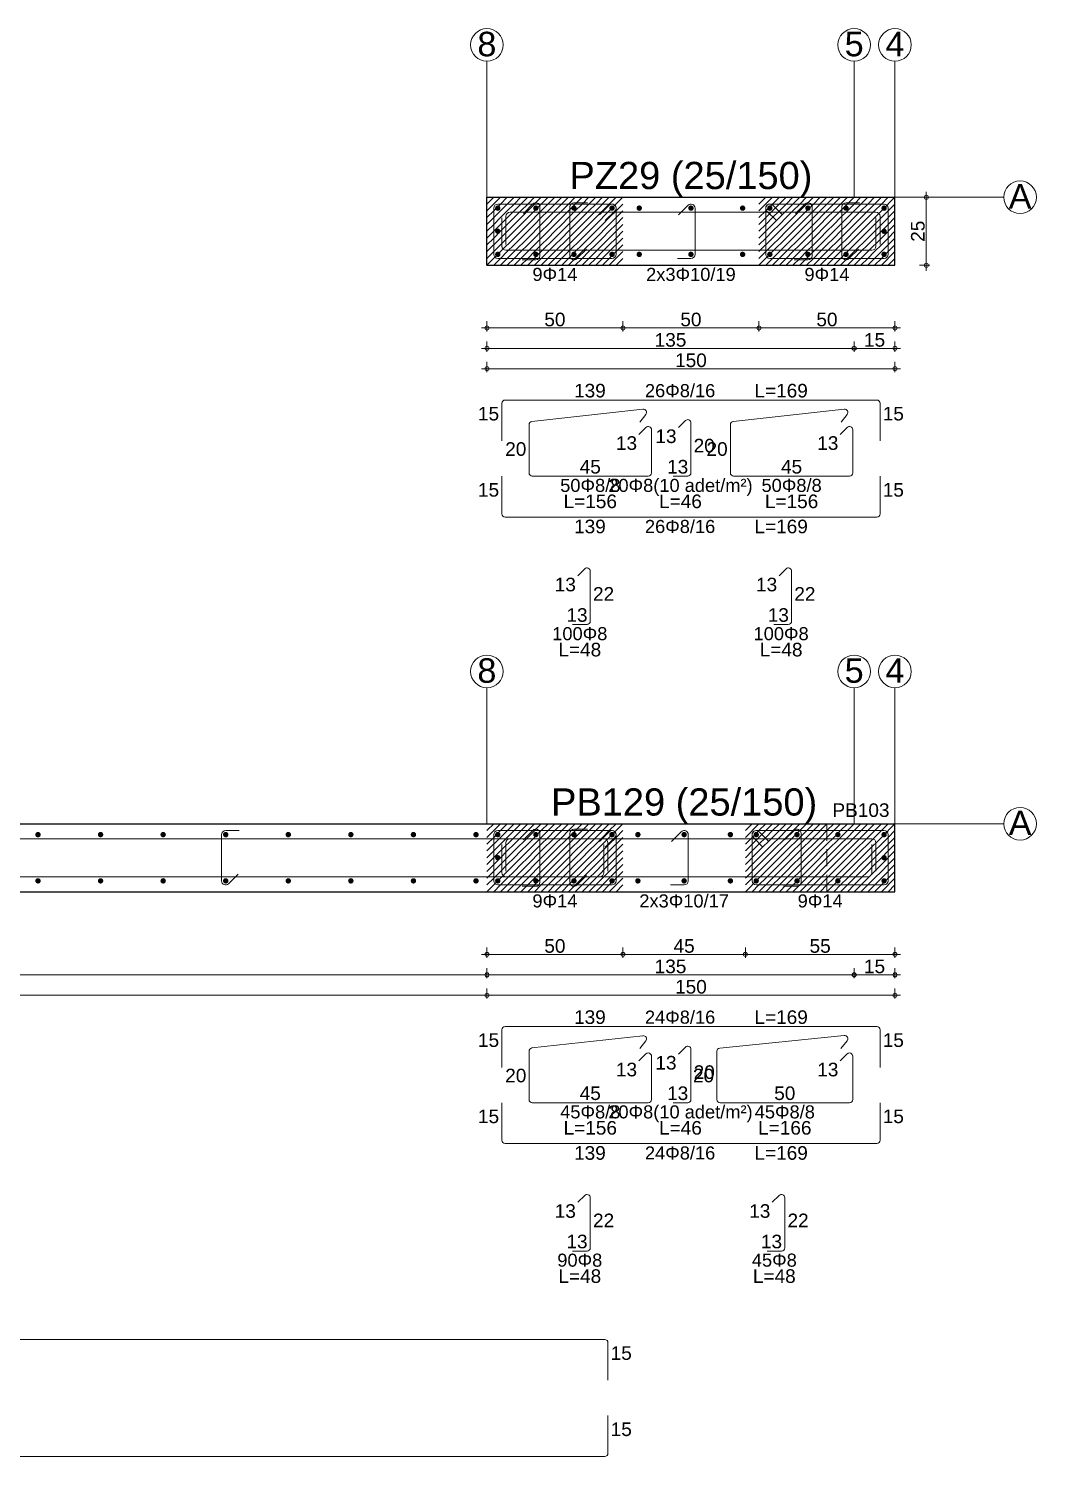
# Model space of a CAD drawing. Header units: millimetres. Extents: x 2232 to 85269, y -3593 to 5869.
# Drawn here: x 73498 to 74053, y -1280 to -493 of the extents above; entities that cross this region are included whole.
import ezdxf

# ---------------------------------------------------------------- set-up
doc = ezdxf.new("R2010")
doc.units = ezdxf.units.MM
doc.linetypes.add('CENTER2', pattern=[112.5, 75, -12.5, 12.5, -12.5])
doc.linetypes.add('HIDDEN4', pattern=[9.375, 6.25, -3.125])
for name, color, linetype in [('Donatı Topl. Uzun. Yazısı', 7, 'Continuous'), ('Donatı Uz. Yazısı', 7, 'Continuous'), ('Donatı Yazısı', 7, 'Continuous'), ('Donatı Çizgisi', 7, 'Continuous'), ('Panel', 7, 'Continuous'), ('Standart', 7, 'Continuous'), ('Ölçülendirme', 7, 'Continuous')]:
    doc.layers.add(name, color=color, linetype=linetype)
doc.styles.add('arial_1_18', font='arial.ttf', dxfattribs={"height": 0.2})

# ---------------------------------------------------------------- blocks, each defined once
blk = doc.blocks.new('IDE824Entity7263')
at = {"layer": 'Donatı Çizgisi', "linetype": 'Continuous', "lineweight": 5}
h = blk.add_hatch(color=5, dxfattribs=at)
edge = h.paths.add_edge_path(flags=0)
edge.add_arc((23218.83, 724), 1, 0, 360)
h = blk.add_hatch(color=5, dxfattribs=at)
edge = h.paths.add_edge_path(flags=0)
edge.add_arc((23232.83, 724), 1, 0, 360)
h = blk.add_hatch(color=5, dxfattribs=at)
edge = h.paths.add_edge_path(flags=0)
edge.add_arc((23246.83, 724), 1, 0, 360)
h = blk.add_hatch(color=5, dxfattribs=at)
edge = h.paths.add_edge_path(flags=0)
edge.add_arc((23260.83, 724), 1, 0, 360)
h = blk.add_hatch(color=5, dxfattribs=at)
edge = h.paths.add_edge_path(flags=0)
edge.add_arc((23270.83, 724), 1, 0, 360)
h = blk.add_hatch(color=5, dxfattribs=at)
edge = h.paths.add_edge_path(flags=0)
edge.add_arc((23289.83, 724), 1, 0, 360)
h = blk.add_hatch(color=5, dxfattribs=at)
edge = h.paths.add_edge_path(flags=0)
edge.add_arc((23308.83, 724), 1, 0, 360)
h = blk.add_hatch(color=5, dxfattribs=at)
edge = h.paths.add_edge_path(flags=0)
edge.add_arc((23318.83, 724), 1, 0, 360)
h = blk.add_hatch(color=5, dxfattribs=at)
edge = h.paths.add_edge_path(flags=0)
edge.add_arc((23332.83, 724), 1, 0, 360)
h = blk.add_hatch(color=5, dxfattribs=at)
edge = h.paths.add_edge_path(flags=0)
edge.add_arc((23346.83, 724), 1, 0, 360)
h = blk.add_hatch(color=5, dxfattribs=at)
edge = h.paths.add_edge_path(flags=0)
edge.add_arc((23360.83, 724), 1, 0, 360)
h = blk.add_hatch(color=5, dxfattribs=at)
edge = h.paths.add_edge_path(flags=0)
edge.add_arc((23218.83, 715.5), 1, 0, 360)
h = blk.add_hatch(color=5, dxfattribs=at)
edge = h.paths.add_edge_path(flags=0)
edge.add_arc((23360.83, 715.5), 1, 0, 360)
h = blk.add_hatch(color=5, dxfattribs=at)
edge = h.paths.add_edge_path(flags=0)
edge.add_arc((23218.83, 707), 1, 0, 360)
h = blk.add_hatch(color=5, dxfattribs=at)
edge = h.paths.add_edge_path(flags=0)
edge.add_arc((23232.83, 707), 1, 0, 360)
h = blk.add_hatch(color=5, dxfattribs=at)
edge = h.paths.add_edge_path(flags=0)
edge.add_arc((23246.83, 707), 1, 0, 360)
h = blk.add_hatch(color=5, dxfattribs=at)
edge = h.paths.add_edge_path(flags=0)
edge.add_arc((23260.83, 707), 1, 0, 360)
h = blk.add_hatch(color=5, dxfattribs=at)
edge = h.paths.add_edge_path(flags=0)
edge.add_arc((23270.83, 707), 1, 0, 360)
h = blk.add_hatch(color=5, dxfattribs=at)
edge = h.paths.add_edge_path(flags=0)
edge.add_arc((23289.83, 707), 1, 0, 360)
h = blk.add_hatch(color=5, dxfattribs=at)
edge = h.paths.add_edge_path(flags=0)
edge.add_arc((23308.83, 707), 1, 0, 360)
h = blk.add_hatch(color=5, dxfattribs=at)
edge = h.paths.add_edge_path(flags=0)
edge.add_arc((23318.83, 707), 1, 0, 360)
h = blk.add_hatch(color=5, dxfattribs=at)
edge = h.paths.add_edge_path(flags=0)
edge.add_arc((23332.83, 707), 1, 0, 360)
h = blk.add_hatch(color=5, dxfattribs=at)
edge = h.paths.add_edge_path(flags=0)
edge.add_arc((23346.83, 707), 1, 0, 360)
h = blk.add_hatch(color=5, dxfattribs=at)
edge = h.paths.add_edge_path(flags=0)
edge.add_arc((23360.83, 707), 1, 0, 360)
h = blk.add_hatch(color=5, dxfattribs=at)
edge = h.paths.add_edge_path(flags=0)
edge.add_arc((23049.83, 493.74), 1, 0, 360)
h = blk.add_hatch(color=5, dxfattribs=at)
edge = h.paths.add_edge_path(flags=0)
edge.add_arc((23072.83, 493.74), 1, 0, 360)
h = blk.add_hatch(color=5, dxfattribs=at)
edge = h.paths.add_edge_path(flags=0)
edge.add_arc((23095.83, 493.74), 1, 0, 360)
h = blk.add_hatch(color=5, dxfattribs=at)
edge = h.paths.add_edge_path(flags=0)
edge.add_arc((23118.83, 493.74), 1, 0, 360)
h = blk.add_hatch(color=5, dxfattribs=at)
edge = h.paths.add_edge_path(flags=0)
edge.add_arc((23141.83, 493.74), 1, 0, 360)
h = blk.add_hatch(color=5, dxfattribs=at)
edge = h.paths.add_edge_path(flags=0)
edge.add_arc((23164.83, 493.74), 1, 0, 360)
h = blk.add_hatch(color=5, dxfattribs=at)
edge = h.paths.add_edge_path(flags=0)
edge.add_arc((23187.83, 493.74), 1, 0, 360)
h = blk.add_hatch(color=5, dxfattribs=at)
edge = h.paths.add_edge_path(flags=0)
edge.add_arc((23210.83, 493.74), 1, 0, 360)
h = blk.add_hatch(color=5, dxfattribs=at)
edge = h.paths.add_edge_path(flags=0)
edge.add_arc((23218.83, 493.74), 1, 0, 360)
h = blk.add_hatch(color=5, dxfattribs=at)
edge = h.paths.add_edge_path(flags=0)
edge.add_arc((23232.83, 493.74), 1, 0, 360)
h = blk.add_hatch(color=5, dxfattribs=at)
edge = h.paths.add_edge_path(flags=0)
edge.add_arc((23246.83, 493.74), 1, 0, 360)
h = blk.add_hatch(color=5, dxfattribs=at)
edge = h.paths.add_edge_path(flags=0)
edge.add_arc((23260.83, 493.74), 1, 0, 360)
h = blk.add_hatch(color=5, dxfattribs=at)
edge = h.paths.add_edge_path(flags=0)
edge.add_arc((23270.33, 493.74), 1, 0, 360)
h = blk.add_hatch(color=5, dxfattribs=at)
edge = h.paths.add_edge_path(flags=0)
edge.add_arc((23287.33, 493.74), 1, 0, 360)
h = blk.add_hatch(color=5, dxfattribs=at)
edge = h.paths.add_edge_path(flags=0)
edge.add_arc((23304.33, 493.74), 1, 0, 360)
h = blk.add_hatch(color=5, dxfattribs=at)
edge = h.paths.add_edge_path(flags=0)
edge.add_arc((23313.83, 493.74), 1, 0, 360)
h = blk.add_hatch(color=5, dxfattribs=at)
edge = h.paths.add_edge_path(flags=0)
edge.add_arc((23328.83, 493.74), 1, 0, 360)
h = blk.add_hatch(color=5, dxfattribs=at)
edge = h.paths.add_edge_path(flags=0)
edge.add_arc((23343.83, 493.74), 1, 0, 360)
h = blk.add_hatch(color=5, dxfattribs=at)
edge = h.paths.add_edge_path(flags=0)
edge.add_arc((23360.83, 493.74), 1, 0, 360)
h = blk.add_hatch(color=5, dxfattribs=at)
edge = h.paths.add_edge_path(flags=0)
edge.add_arc((23218.83, 485.24), 1, 0, 360)
h = blk.add_hatch(color=5, dxfattribs=at)
edge = h.paths.add_edge_path(flags=0)
edge.add_arc((23360.83, 485.24), 1, 0, 360)
h = blk.add_hatch(color=5, dxfattribs=at)
edge = h.paths.add_edge_path(flags=0)
edge.add_arc((23049.83, 476.74), 1, 0, 360)
h = blk.add_hatch(color=5, dxfattribs=at)
edge = h.paths.add_edge_path(flags=0)
edge.add_arc((23072.83, 476.74), 1, 0, 360)
h = blk.add_hatch(color=5, dxfattribs=at)
edge = h.paths.add_edge_path(flags=0)
edge.add_arc((23095.83, 476.74), 1, 0, 360)
h = blk.add_hatch(color=5, dxfattribs=at)
edge = h.paths.add_edge_path(flags=0)
edge.add_arc((23118.83, 476.74), 1, 0, 360)
h = blk.add_hatch(color=5, dxfattribs=at)
edge = h.paths.add_edge_path(flags=0)
edge.add_arc((23141.83, 476.74), 1, 0, 360)
h = blk.add_hatch(color=5, dxfattribs=at)
edge = h.paths.add_edge_path(flags=0)
edge.add_arc((23164.83, 476.74), 1, 0, 360)
h = blk.add_hatch(color=5, dxfattribs=at)
edge = h.paths.add_edge_path(flags=0)
edge.add_arc((23187.83, 476.74), 1, 0, 360)
h = blk.add_hatch(color=5, dxfattribs=at)
edge = h.paths.add_edge_path(flags=0)
edge.add_arc((23210.83, 476.74), 1, 0, 360)
h = blk.add_hatch(color=5, dxfattribs=at)
edge = h.paths.add_edge_path(flags=0)
edge.add_arc((23218.83, 476.74), 1, 0, 360)
h = blk.add_hatch(color=5, dxfattribs=at)
edge = h.paths.add_edge_path(flags=0)
edge.add_arc((23232.83, 476.74), 1, 0, 360)
h = blk.add_hatch(color=5, dxfattribs=at)
edge = h.paths.add_edge_path(flags=0)
edge.add_arc((23246.83, 476.74), 1, 0, 360)
h = blk.add_hatch(color=5, dxfattribs=at)
edge = h.paths.add_edge_path(flags=0)
edge.add_arc((23260.83, 476.74), 1, 0, 360)
h = blk.add_hatch(color=5, dxfattribs=at)
edge = h.paths.add_edge_path(flags=0)
edge.add_arc((23270.33, 476.74), 1, 0, 360)
h = blk.add_hatch(color=5, dxfattribs=at)
edge = h.paths.add_edge_path(flags=0)
edge.add_arc((23287.33, 476.74), 1, 0, 360)
h = blk.add_hatch(color=5, dxfattribs=at)
edge = h.paths.add_edge_path(flags=0)
edge.add_arc((23304.33, 476.74), 1, 0, 360)
h = blk.add_hatch(color=5, dxfattribs=at)
edge = h.paths.add_edge_path(flags=0)
edge.add_arc((23313.83, 476.74), 1, 0, 360)
h = blk.add_hatch(color=5, dxfattribs=at)
edge = h.paths.add_edge_path(flags=0)
edge.add_arc((23328.83, 476.74), 1, 0, 360)
h = blk.add_hatch(color=5, dxfattribs=at)
edge = h.paths.add_edge_path(flags=0)
edge.add_arc((23343.83, 476.74), 1, 0, 360)
h = blk.add_hatch(color=5, dxfattribs=at)
edge = h.paths.add_edge_path(flags=0)
edge.add_arc((23360.83, 476.74), 1, 0, 360)
at = {"layer": 'Donatı Çizgisi', "color": 1, "linetype": 'Continuous', "lineweight": 5}
for points in [[(23218.83, 725.5), (23260.83, 725.5)], [(23228.23, 722.03), (23231.77, 725.56)], [(23234.33, 706.5), (23234.33, 724.5)], [(23245.33, 706.5), (23245.33, 724.5)], [(23246.83, 726), (23251.83, 726)], [(23256.23, 721.53), (23259.77, 725.06)], [(23285.23, 721.53), (23288.77, 725.06)], [(23318.83, 725.5), (23360.83, 725.5)], [(23319.89, 725.06), (23323.43, 721.53)], [(23328.23, 722.03), (23331.77, 725.56)], [(23334.33, 706.5), (23334.33, 724.5)], [(23345.33, 706.5), (23345.33, 724.5)], [(23346.83, 726), (23351.83, 726)], [(23217.33, 707), (23217.33, 724)], [(23220.33, 710), (23220.33, 720.4)], [(23221.83, 710.6), (23221.83, 721)], [(23223.33, 722.5), (23357.83, 722.5)], [(23258.35, 719.4), (23261.89, 722.94)], [(23262.33, 707), (23262.33, 724)], [(23291.33, 707), (23291.33, 724)], [(23317.33, 707), (23317.33, 724)], [(23317.77, 722.94), (23321.3, 719.4)], [(23357.83, 710), (23357.83, 720.4)], [(23359.33, 710.6), (23359.33, 721)], [(23362.33, 707), (23362.33, 724)], [(23221.83, 708.5), (23356.33, 708.5)], [(23247.89, 705.44), (23251.43, 708.97)], [(23347.89, 705.44), (23351.43, 708.97)], [(23218.83, 705.5), (23260.83, 705.5)], [(23227.83, 705), (23232.83, 705)], [(23284.83, 705.5), (23289.83, 705.5)], [(23318.83, 705.5), (23360.83, 705.5)], [(23327.83, 705), (23332.83, 705)], [(23220.33, 638.46), (23220.33, 652.26)], [(23221.53, 653.46), (23358.13, 653.46)], [(23359.33, 638.46), (23359.33, 652.26)], [(23231.4, 645.58), (23272.17, 650.11)], [(23270.99, 645.35), (23273.24, 648.17)], [(23285.23, 643.36), (23287.78, 645.91)], [(23305.4, 645.58), (23346.17, 650.11)], [(23344.99, 645.35), (23347.24, 648.17)], [(23230.33, 626.66), (23230.33, 644.39)], [(23270.73, 640.86), (23273.28, 643.41)], [(23275.33, 626.66), (23275.33, 642.56)], [(23289.83, 626.66), (23289.83, 645.06)], [(23304.33, 626.66), (23304.33, 644.39)], [(23344.73, 640.86), (23347.28, 643.41)], [(23349.33, 626.66), (23349.33, 642.56)], [(23220.33, 611.66), (23220.33, 625.46)], [(23231.53, 625.46), (23274.13, 625.46)], [(23283.33, 625.46), (23288.63, 625.46)], [(23305.53, 625.46), (23348.13, 625.46)], [(23359.33, 611.66), (23359.33, 625.46)], [(23221.53, 610.46), (23358.13, 610.46)], [(23248.23, 588.86), (23250.78, 591.41)], [(23252.83, 572.16), (23252.83, 590.56)], [(23322.23, 588.86), (23324.78, 591.41)], [(23326.83, 572.16), (23326.83, 590.56)], [(23246.33, 570.96), (23251.63, 570.96)], [(23320.33, 570.96), (23325.63, 570.96)], [(23117.33, 476.74), (23117.33, 493.74)], [(23118.83, 495.24), (23123.83, 495.24)], [(23217.33, 476.74), (23217.33, 493.74)], [(23218.83, 495.24), (23260.83, 495.24)], [(23228.23, 491.77), (23231.77, 495.3)], [(23234.33, 476.24), (23234.33, 494.24)], [(23245.33, 476.24), (23245.33, 494.24)], [(23246.83, 495.74), (23251.83, 495.74)], [(23256.23, 491.27), (23259.77, 494.8)], [(23262.33, 476.74), (23262.33, 493.74)], [(23282.73, 491.27), (23286.27, 494.8)], [(23288.83, 476.74), (23288.83, 493.74)], [(23312.33, 476.74), (23312.33, 493.74)], [(23313.83, 495.24), (23360.83, 495.24)], [(23314.89, 494.8), (23318.43, 491.27)], [(23324.23, 491.77), (23327.77, 495.3)], [(23330.33, 476.24), (23330.33, 494.24)], [(23362.33, 476.74), (23362.33, 493.74)], [(22458.33, 492.24), (23257.83, 492.24)], [(23220.33, 479.74), (23220.33, 490.14)], [(23221.83, 480.34), (23221.83, 490.74)], [(23223.33, 492.24), (23356.33, 492.24)], [(23257.83, 479.74), (23257.83, 490.14)], [(23258.35, 489.14), (23261.89, 492.68)], [(23259.33, 480.34), (23259.33, 490.74)], [(23312.77, 492.68), (23316.3, 489.14)], [(23356.33, 479.74), (23356.33, 490.14)], [(23357.83, 480.34), (23357.83, 490.74)], [(22456.83, 478.24), (23256.33, 478.24)], [(23119.89, 475.68), (23123.43, 479.21)], [(23221.83, 478.24), (23354.83, 478.24)], [(23247.89, 475.18), (23251.43, 478.71)], [(23218.83, 475.24), (23260.83, 475.24)], [(23227.83, 474.74), (23232.83, 474.74)], [(23282.33, 475.24), (23287.33, 475.24)], [(23313.83, 475.24), (23360.83, 475.24)], [(23323.83, 474.74), (23328.83, 474.74)], [(23220.33, 408.2), (23220.33, 422)], [(23221.53, 423.2), (23358.13, 423.2)], [(23231.4, 415.32), (23272.17, 419.85)], [(23300.41, 415.31), (23346.2, 419.89)], [(23359.33, 408.2), (23359.33, 422)], [(23270.99, 415.09), (23273.24, 417.91)], [(23285.23, 413.1), (23287.78, 415.65)], [(23289.83, 396.4), (23289.83, 414.8)], [(23344.97, 415.14), (23347.25, 417.93)], [(23230.33, 396.4), (23230.33, 414.13)], [(23270.73, 410.6), (23273.28, 413.15)], [(23275.33, 396.4), (23275.33, 412.3)], [(23299.33, 396.4), (23299.33, 414.11)], [(23344.73, 410.6), (23347.28, 413.15)], [(23349.33, 396.4), (23349.33, 412.3)], [(23220.33, 381.4), (23220.33, 395.2)], [(23231.53, 395.2), (23274.13, 395.2)], [(23283.33, 395.2), (23288.63, 395.2)], [(23300.53, 395.2), (23348.13, 395.2)], [(23359.33, 381.4), (23359.33, 395.2)], [(23221.53, 380.2), (23358.13, 380.2)], [(23248.23, 358.6), (23250.78, 361.15)], [(23252.83, 341.9), (23252.83, 360.3)], [(23319.73, 358.6), (23322.28, 361.15)], [(23324.33, 341.9), (23324.33, 360.3)], [(23246.33, 340.7), (23251.63, 340.7)], [(23317.83, 340.7), (23323.13, 340.7)], [(22456.53, 308.2), (23258.13, 308.2)], [(23259.33, 293.2), (23259.33, 307)], [(23259.33, 266.4), (23259.33, 280.2)], [(22456.53, 265.2), (23258.13, 265.2)]]:
    blk.add_lwpolyline(points, dxfattribs=at)
for centre, radius, start, end in [((23218.83, 724), 1.5, 90, 180), ((23232.83, 724.5), 1.5, 0, 135), ((23246.83, 724.5), 1.5, 90, 180), ((23260.83, 724), 1.5, 0, 135), ((23260.83, 724), 1.5, 315, 90), ((23289.83, 724), 1.5, 0, 135), ((23318.83, 724), 1.5, 90, 225), ((23318.83, 724), 1.5, 45, 180), ((23332.83, 724.5), 1.5, 0, 135), ((23346.83, 724.5), 1.5, 90, 180), ((23360.83, 724), 1.5, 0, 90), ((23223.33, 721), 1.5, 90, 180), ((23357.83, 721), 1.5, 0, 90), ((23221.83, 710), 1.5, 180, 270), ((23356.33, 710), 1.5, 270, 0), ((23218.83, 707), 1.5, 180, 270), ((23232.83, 706.5), 1.5, 270, 0), ((23246.83, 706.5), 1.5, 180, 315), ((23260.83, 707), 1.5, 270, 0), ((23289.83, 707), 1.5, 270, 0), ((23318.83, 707), 1.5, 180, 270), ((23332.83, 706.5), 1.5, 270, 0), ((23346.83, 706.5), 1.5, 180, 315), ((23360.83, 707), 1.5, 270, 360), ((23221.53, 652.26), 1.2, 90, 180), ((23358.13, 652.26), 1.2, 0, 90), ((23231.53, 644.39), 1.2, 96.3402, 180), ((23272.31, 648.92), 1.2, 321.3402, 96.3402), ((23288.63, 645.06), 1.2, 0, 135), ((23305.53, 644.39), 1.2, 96.3402, 180), ((23346.31, 648.92), 1.2, 321.3402, 96.3402), ((23274.13, 642.56), 1.2, 0, 135), ((23348.13, 642.56), 1.2, 0, 135), ((23231.53, 626.66), 1.2, 180, 270), ((23274.13, 626.66), 1.2, 270, 0), ((23288.63, 626.66), 1.2, 270, 0), ((23305.53, 626.66), 1.2, 180, 270), ((23348.13, 626.66), 1.2, 270, 0), ((23221.53, 611.66), 1.2, 180, 270), ((23358.13, 611.66), 1.2, 270, 0), ((23251.63, 590.56), 1.2, 0, 135), ((23325.63, 590.56), 1.2, 0, 135), ((23251.63, 572.16), 1.2, 270, 0), ((23325.63, 572.16), 1.2, 270, 0), ((23118.83, 493.74), 1.5, 90, 180), ((23218.83, 493.74), 1.5, 90, 180), ((23232.83, 494.24), 1.5, 0, 135), ((23246.83, 494.24), 1.5, 90, 180), ((23260.83, 493.74), 1.5, 0, 135), ((23260.83, 493.74), 1.5, 315, 90), ((23287.33, 493.74), 1.5, 0, 135), ((23313.83, 493.74), 1.5, 90, 225), ((23313.83, 493.74), 1.5, 45, 180), ((23328.83, 494.24), 1.5, 0, 135), ((23360.83, 493.74), 1.5, 0, 90), ((23223.33, 490.74), 1.5, 90, 180), ((23257.83, 490.74), 1.5, 0, 90), ((23356.33, 490.74), 1.5, 0, 90), ((23221.83, 479.74), 1.5, 180, 270), ((23256.33, 479.74), 1.5, 270, 0), ((23354.83, 479.74), 1.5, 270, 0), ((23118.83, 476.74), 1.5, 180, 315), ((23218.83, 476.74), 1.5, 180, 270), ((23232.83, 476.24), 1.5, 270, 0), ((23246.83, 476.24), 1.5, 180, 315), ((23260.83, 476.74), 1.5, 270, 0), ((23287.33, 476.74), 1.5, 270, 0), ((23313.83, 476.74), 1.5, 180, 270), ((23328.83, 476.24), 1.5, 270, 0), ((23360.83, 476.74), 1.5, 270, 360), ((23221.53, 422), 1.2, 90, 180), ((23272.31, 418.66), 1.2, 321.3402, 96.3402), ((23346.32, 418.69), 1.2, 320.7106, 95.7106), ((23358.13, 422), 1.2, 0, 90), ((23231.53, 414.13), 1.2, 96.3402, 180), ((23288.63, 414.8), 1.2, 0, 135), ((23300.53, 414.11), 1.2, 95.7106, 180), ((23274.13, 412.3), 1.2, 0, 135), ((23348.13, 412.3), 1.2, 0, 135), ((23231.53, 396.4), 1.2, 180, 270), ((23274.13, 396.4), 1.2, 270, 0), ((23288.63, 396.4), 1.2, 270, 0), ((23300.53, 396.4), 1.2, 180, 270), ((23348.13, 396.4), 1.2, 270, 0), ((23221.53, 381.4), 1.2, 180, 270), ((23358.13, 381.4), 1.2, 270, 0), ((23251.63, 360.3), 1.2, 0, 135), ((23323.13, 360.3), 1.2, 0, 135), ((23251.63, 341.9), 1.2, 270, 0), ((23323.13, 341.9), 1.2, 270, 0), ((23258.13, 307), 1.2, 0, 90), ((23258.13, 266.4), 1.2, 270, 0)]:
    blk.add_arc(centre, radius, start, end, dxfattribs=at)
at = {"layer": 'Panel', "color": 250, "linetype": 'CENTER2', "lineweight": 5}
for points in [[(23214.83, 728), (23214.83, 778)], [(23349.83, 728), (23349.83, 778)], [(23364.83, 728), (23364.83, 778)], [(23364.83, 728), (23404.83, 728)], [(23214.83, 497.74), (23214.83, 547.74)], [(23349.83, 497.74), (23349.83, 547.74)], [(23364.83, 497.74), (23364.83, 547.74)], [(23364.83, 497.74), (23404.83, 497.74)]]:
    blk.add_lwpolyline(points, dxfattribs=at)
at = {"layer": 'Panel', "color": 251, "linetype": 'Continuous', "lineweight": -3}
for points in [[(23214.83, 723), (23219.83, 728)], [(23214.83, 725.5), (23217.33, 728)], [(23217.33, 723), (23219.83, 725.5)], [(23219.83, 723), (23224.83, 728)], [(23219.83, 725.5), (23222.33, 728)], [(23222.33, 723), (23224.83, 725.5)], [(23224.83, 723), (23229.83, 728)], [(23224.83, 725.5), (23227.33, 728)], [(23227.33, 723), (23229.83, 725.5)], [(23229.83, 723), (23234.83, 728)], [(23229.83, 725.5), (23232.33, 728)], [(23232.33, 723), (23234.83, 725.5)], [(23234.83, 723), (23239.83, 728)], [(23234.83, 725.5), (23237.33, 728)], [(23237.33, 723), (23239.83, 725.5)], [(23239.83, 723), (23244.83, 728)], [(23239.83, 725.5), (23242.33, 728)], [(23242.33, 723), (23244.83, 725.5)], [(23244.83, 723), (23249.83, 728)], [(23244.83, 725.5), (23247.33, 728)], [(23247.33, 723), (23249.83, 725.5)], [(23249.83, 723), (23254.83, 728)], [(23249.83, 725.5), (23252.33, 728)], [(23252.33, 723), (23254.83, 725.5)], [(23254.83, 723), (23259.83, 728)], [(23254.83, 725.5), (23257.33, 728)], [(23257.33, 723), (23259.83, 725.5)], [(23259.83, 723), (23264.83, 728)], [(23259.83, 725.5), (23262.33, 728)], [(23262.33, 723), (23264.83, 725.5)], [(23314.83, 723), (23319.83, 728)], [(23314.83, 725.5), (23317.33, 728)], [(23317.33, 723), (23319.83, 725.5)], [(23319.83, 723), (23324.83, 728)], [(23319.83, 725.5), (23322.33, 728)], [(23322.33, 723), (23324.83, 725.5)], [(23324.83, 723), (23329.83, 728)], [(23324.83, 725.5), (23327.33, 728)], [(23327.33, 723), (23329.83, 725.5)], [(23329.83, 723), (23334.83, 728)], [(23329.83, 725.5), (23332.33, 728)], [(23332.33, 723), (23334.83, 725.5)], [(23334.83, 723), (23339.83, 728)], [(23334.83, 725.5), (23337.33, 728)], [(23337.33, 723), (23339.83, 725.5)], [(23339.83, 723), (23344.83, 728)], [(23339.83, 725.5), (23342.33, 728)], [(23342.33, 723), (23344.83, 725.5)], [(23344.83, 723), (23349.83, 728)], [(23344.83, 725.5), (23347.33, 728)], [(23347.33, 723), (23349.83, 725.5)], [(23349.83, 723), (23354.83, 728)], [(23349.83, 725.5), (23352.33, 728)], [(23352.33, 723), (23354.83, 725.5)], [(23354.83, 723), (23359.83, 728)], [(23354.83, 725.5), (23357.33, 728)], [(23357.33, 723), (23359.83, 725.5)], [(23359.83, 723), (23364.83, 728)], [(23359.83, 725.5), (23362.33, 728)], [(23362.33, 723), (23364.83, 725.5)], [(23214.83, 718), (23219.83, 723)], [(23214.83, 720.5), (23217.33, 723)], [(23217.33, 718), (23219.83, 720.5)], [(23219.83, 718), (23224.83, 723)], [(23219.83, 720.5), (23222.33, 723)], [(23222.33, 718), (23224.83, 720.5)], [(23224.83, 718), (23229.83, 723)], [(23224.83, 720.5), (23227.33, 723)], [(23227.33, 718), (23229.83, 720.5)], [(23229.83, 718), (23234.83, 723)], [(23229.83, 720.5), (23232.33, 723)], [(23232.33, 718), (23234.83, 720.5)], [(23234.83, 718), (23239.83, 723)], [(23234.83, 720.5), (23237.33, 723)], [(23237.33, 718), (23239.83, 720.5)], [(23239.83, 718), (23244.83, 723)], [(23239.83, 720.5), (23242.33, 723)], [(23242.33, 718), (23244.83, 720.5)], [(23244.83, 718), (23249.83, 723)], [(23244.83, 720.5), (23247.33, 723)], [(23247.33, 718), (23249.83, 720.5)], [(23249.83, 718), (23254.83, 723)], [(23249.83, 720.5), (23252.33, 723)], [(23252.33, 718), (23254.83, 720.5)], [(23254.83, 718), (23259.83, 723)], [(23254.83, 720.5), (23257.33, 723)], [(23257.33, 718), (23259.83, 720.5)], [(23259.83, 718), (23264.83, 723)], [(23259.83, 720.5), (23262.33, 723)], [(23262.33, 718), (23264.83, 720.5)], [(23314.83, 718), (23319.83, 723)], [(23314.83, 720.5), (23317.33, 723)], [(23317.33, 718), (23319.83, 720.5)], [(23319.83, 718), (23324.83, 723)], [(23319.83, 720.5), (23322.33, 723)], [(23322.33, 718), (23324.83, 720.5)], [(23324.83, 718), (23329.83, 723)], [(23324.83, 720.5), (23327.33, 723)], [(23327.33, 718), (23329.83, 720.5)], [(23329.83, 718), (23334.83, 723)], [(23329.83, 720.5), (23332.33, 723)], [(23332.33, 718), (23334.83, 720.5)], [(23334.83, 718), (23339.83, 723)], [(23334.83, 720.5), (23337.33, 723)], [(23337.33, 718), (23339.83, 720.5)], [(23339.83, 718), (23344.83, 723)], [(23339.83, 720.5), (23342.33, 723)], [(23342.33, 718), (23344.83, 720.5)], [(23344.83, 718), (23349.83, 723)], [(23344.83, 720.5), (23347.33, 723)], [(23347.33, 718), (23349.83, 720.5)], [(23349.83, 718), (23354.83, 723)], [(23349.83, 720.5), (23352.33, 723)], [(23352.33, 718), (23354.83, 720.5)], [(23354.83, 718), (23359.83, 723)], [(23354.83, 720.5), (23357.33, 723)], [(23357.33, 718), (23359.83, 720.5)], [(23359.83, 718), (23364.83, 723)], [(23359.83, 720.5), (23362.33, 723)], [(23362.33, 718), (23364.83, 720.5)], [(23214.83, 713), (23219.83, 718)], [(23214.83, 715.5), (23217.33, 718)], [(23217.33, 713), (23219.83, 715.5)], [(23219.83, 713), (23224.83, 718)], [(23219.83, 715.5), (23222.33, 718)], [(23222.33, 713), (23224.83, 715.5)], [(23224.83, 713), (23229.83, 718)], [(23224.83, 715.5), (23227.33, 718)], [(23227.33, 713), (23229.83, 715.5)], [(23229.83, 713), (23234.83, 718)], [(23229.83, 715.5), (23232.33, 718)], [(23232.33, 713), (23234.83, 715.5)], [(23234.83, 713), (23239.83, 718)], [(23234.83, 715.5), (23237.33, 718)], [(23237.33, 713), (23239.83, 715.5)], [(23239.83, 713), (23244.83, 718)], [(23239.83, 715.5), (23242.33, 718)], [(23242.33, 713), (23244.83, 715.5)], [(23244.83, 713), (23249.83, 718)], [(23244.83, 715.5), (23247.33, 718)], [(23247.33, 713), (23249.83, 715.5)], [(23249.83, 713), (23254.83, 718)], [(23249.83, 715.5), (23252.33, 718)], [(23252.33, 713), (23254.83, 715.5)], [(23254.83, 713), (23259.83, 718)], [(23254.83, 715.5), (23257.33, 718)], [(23257.33, 713), (23259.83, 715.5)], [(23259.83, 713), (23264.83, 718)], [(23259.83, 715.5), (23262.33, 718)], [(23262.33, 713), (23264.83, 715.5)], [(23314.83, 713), (23319.83, 718)], [(23314.83, 715.5), (23317.33, 718)], [(23317.33, 713), (23319.83, 715.5)], [(23319.83, 713), (23324.83, 718)], [(23319.83, 715.5), (23322.33, 718)], [(23322.33, 713), (23324.83, 715.5)], [(23324.83, 713), (23329.83, 718)], [(23324.83, 715.5), (23327.33, 718)], [(23327.33, 713), (23329.83, 715.5)], [(23329.83, 713), (23334.83, 718)], [(23329.83, 715.5), (23332.33, 718)], [(23332.33, 713), (23334.83, 715.5)], [(23334.83, 713), (23339.83, 718)], [(23334.83, 715.5), (23337.33, 718)], [(23337.33, 713), (23339.83, 715.5)], [(23339.83, 713), (23344.83, 718)], [(23339.83, 715.5), (23342.33, 718)], [(23342.33, 713), (23344.83, 715.5)], [(23344.83, 713), (23349.83, 718)], [(23344.83, 715.5), (23347.33, 718)], [(23347.33, 713), (23349.83, 715.5)], [(23349.83, 713), (23354.83, 718)], [(23349.83, 715.5), (23352.33, 718)], [(23352.33, 713), (23354.83, 715.5)], [(23354.83, 713), (23359.83, 718)], [(23354.83, 715.5), (23357.33, 718)], [(23357.33, 713), (23359.83, 715.5)], [(23359.83, 713), (23364.83, 718)], [(23359.83, 715.5), (23362.33, 718)], [(23362.33, 713), (23364.83, 715.5)], [(23214.83, 708), (23219.83, 713)], [(23214.83, 710.5), (23217.33, 713)], [(23217.33, 708), (23219.83, 710.5)], [(23219.83, 708), (23224.83, 713)], [(23219.83, 710.5), (23222.33, 713)], [(23222.33, 708), (23224.83, 710.5)], [(23224.83, 708), (23229.83, 713)], [(23224.83, 710.5), (23227.33, 713)], [(23227.33, 708), (23229.83, 710.5)], [(23229.83, 708), (23234.83, 713)], [(23229.83, 710.5), (23232.33, 713)], [(23232.33, 708), (23234.83, 710.5)], [(23234.83, 708), (23239.83, 713)], [(23234.83, 710.5), (23237.33, 713)], [(23237.33, 708), (23239.83, 710.5)], [(23239.83, 708), (23244.83, 713)], [(23239.83, 710.5), (23242.33, 713)], [(23242.33, 708), (23244.83, 710.5)], [(23244.83, 708), (23249.83, 713)], [(23244.83, 710.5), (23247.33, 713)], [(23247.33, 708), (23249.83, 710.5)], [(23249.83, 708), (23254.83, 713)], [(23249.83, 710.5), (23252.33, 713)], [(23252.33, 708), (23254.83, 710.5)], [(23254.83, 708), (23259.83, 713)], [(23254.83, 710.5), (23257.33, 713)], [(23257.33, 708), (23259.83, 710.5)], [(23259.83, 708), (23264.83, 713)], [(23259.83, 710.5), (23262.33, 713)], [(23262.33, 708), (23264.83, 710.5)], [(23314.83, 708), (23319.83, 713)], [(23314.83, 710.5), (23317.33, 713)], [(23317.33, 708), (23319.83, 710.5)], [(23319.83, 708), (23324.83, 713)], [(23319.83, 710.5), (23322.33, 713)], [(23322.33, 708), (23324.83, 710.5)], [(23324.83, 708), (23329.83, 713)], [(23324.83, 710.5), (23327.33, 713)], [(23327.33, 708), (23329.83, 710.5)], [(23329.83, 708), (23334.83, 713)], [(23329.83, 710.5), (23332.33, 713)], [(23332.33, 708), (23334.83, 710.5)], [(23334.83, 708), (23339.83, 713)], [(23334.83, 710.5), (23337.33, 713)], [(23337.33, 708), (23339.83, 710.5)], [(23339.83, 708), (23344.83, 713)], [(23339.83, 710.5), (23342.33, 713)], [(23342.33, 708), (23344.83, 710.5)], [(23344.83, 708), (23349.83, 713)], [(23344.83, 710.5), (23347.33, 713)], [(23347.33, 708), (23349.83, 710.5)], [(23349.83, 708), (23354.83, 713)], [(23349.83, 710.5), (23352.33, 713)], [(23352.33, 708), (23354.83, 710.5)], [(23354.83, 708), (23359.83, 713)], [(23354.83, 710.5), (23357.33, 713)], [(23357.33, 708), (23359.83, 710.5)], [(23359.83, 708), (23364.83, 713)], [(23359.83, 710.5), (23362.33, 713)], [(23362.33, 708), (23364.83, 710.5)], [(23214.83, 703), (23219.83, 708)], [(23214.83, 705.5), (23217.33, 708)], [(23217.33, 703), (23219.83, 705.5)], [(23219.83, 703), (23224.83, 708)], [(23219.83, 705.5), (23222.33, 708)], [(23222.33, 703), (23224.83, 705.5)], [(23224.83, 703), (23229.83, 708)], [(23224.83, 705.5), (23227.33, 708)], [(23227.33, 703), (23229.83, 705.5)], [(23229.83, 703), (23234.83, 708)], [(23229.83, 705.5), (23232.33, 708)], [(23232.33, 703), (23234.83, 705.5)], [(23234.83, 703), (23239.83, 708)], [(23234.83, 705.5), (23237.33, 708)], [(23237.33, 703), (23239.83, 705.5)], [(23239.83, 703), (23244.83, 708)], [(23239.83, 705.5), (23242.33, 708)], [(23242.33, 703), (23244.83, 705.5)], [(23244.83, 703), (23249.83, 708)], [(23244.83, 705.5), (23247.33, 708)], [(23247.33, 703), (23249.83, 705.5)], [(23249.83, 703), (23254.83, 708)], [(23249.83, 705.5), (23252.33, 708)], [(23252.33, 703), (23254.83, 705.5)], [(23254.83, 703), (23259.83, 708)], [(23254.83, 705.5), (23257.33, 708)], [(23257.33, 703), (23259.83, 705.5)], [(23259.83, 703), (23264.83, 708)], [(23259.83, 705.5), (23262.33, 708)], [(23262.33, 703), (23264.83, 705.5)], [(23314.83, 703), (23319.83, 708)], [(23314.83, 705.5), (23317.33, 708)], [(23317.33, 703), (23319.83, 705.5)], [(23319.83, 703), (23324.83, 708)], [(23319.83, 705.5), (23322.33, 708)], [(23322.33, 703), (23324.83, 705.5)], [(23324.83, 703), (23329.83, 708)], [(23324.83, 705.5), (23327.33, 708)], [(23327.33, 703), (23329.83, 705.5)], [(23329.83, 703), (23334.83, 708)], [(23329.83, 705.5), (23332.33, 708)], [(23332.33, 703), (23334.83, 705.5)], [(23334.83, 703), (23339.83, 708)], [(23334.83, 705.5), (23337.33, 708)], [(23337.33, 703), (23339.83, 705.5)], [(23339.83, 703), (23344.83, 708)], [(23339.83, 705.5), (23342.33, 708)], [(23342.33, 703), (23344.83, 705.5)], [(23344.83, 703), (23349.83, 708)], [(23344.83, 705.5), (23347.33, 708)], [(23347.33, 703), (23349.83, 705.5)], [(23349.83, 703), (23354.83, 708)], [(23349.83, 705.5), (23352.33, 708)], [(23352.33, 703), (23354.83, 705.5)], [(23354.83, 703), (23359.83, 708)], [(23354.83, 705.5), (23357.33, 708)], [(23357.33, 703), (23359.83, 705.5)], [(23359.83, 703), (23364.83, 708)], [(23359.83, 705.5), (23362.33, 708)], [(23362.33, 703), (23364.83, 705.5)], [(23214.83, 492.74), (23219.83, 497.74)], [(23214.83, 495.24), (23217.33, 497.74)], [(23217.33, 492.74), (23219.83, 495.24)], [(23219.83, 492.74), (23224.83, 497.74)], [(23219.83, 495.24), (23222.33, 497.74)], [(23222.33, 492.74), (23224.83, 495.24)], [(23224.83, 492.74), (23229.83, 497.74)], [(23224.83, 495.24), (23227.33, 497.74)], [(23227.33, 492.74), (23229.83, 495.24)], [(23229.83, 492.74), (23234.83, 497.74)], [(23229.83, 495.24), (23232.33, 497.74)], [(23232.33, 492.74), (23234.83, 495.24)], [(23234.83, 492.74), (23239.83, 497.74)], [(23234.83, 495.24), (23237.33, 497.74)], [(23237.33, 492.74), (23239.83, 495.24)], [(23239.83, 492.74), (23244.83, 497.74)], [(23239.83, 495.24), (23242.33, 497.74)], [(23242.33, 492.74), (23244.83, 495.24)], [(23244.83, 492.74), (23249.83, 497.74)], [(23244.83, 495.24), (23247.33, 497.74)], [(23247.33, 492.74), (23249.83, 495.24)], [(23249.83, 492.74), (23254.83, 497.74)], [(23249.83, 495.24), (23252.33, 497.74)], [(23252.33, 492.74), (23254.83, 495.24)], [(23254.83, 492.74), (23259.83, 497.74)], [(23254.83, 495.24), (23257.33, 497.74)], [(23257.33, 492.74), (23259.83, 495.24)], [(23259.83, 492.74), (23264.83, 497.74)], [(23259.83, 495.24), (23262.33, 497.74)], [(23262.33, 492.74), (23264.83, 495.24)], [(23309.83, 492.74), (23314.83, 497.74)], [(23309.83, 495.24), (23312.33, 497.74)], [(23312.33, 492.74), (23314.83, 495.24)], [(23314.83, 492.74), (23319.83, 497.74)], [(23314.83, 495.24), (23317.33, 497.74)], [(23317.33, 492.74), (23319.83, 495.24)], [(23319.83, 492.74), (23324.83, 497.74)], [(23319.83, 495.24), (23322.33, 497.74)], [(23322.33, 492.74), (23324.83, 495.24)], [(23324.83, 492.74), (23329.83, 497.74)], [(23324.83, 495.24), (23327.33, 497.74)], [(23327.33, 492.74), (23329.83, 495.24)], [(23329.83, 492.74), (23334.83, 497.74)], [(23329.83, 495.24), (23332.33, 497.74)], [(23332.33, 492.74), (23334.83, 495.24)], [(23334.83, 492.74), (23339.83, 497.74)], [(23334.83, 495.24), (23337.33, 497.74)], [(23337.33, 492.74), (23339.83, 495.24)], [(23339.83, 492.74), (23344.83, 497.74)], [(23339.83, 495.24), (23342.33, 497.74)], [(23342.33, 492.74), (23344.83, 495.24)], [(23344.83, 492.74), (23349.83, 497.74)], [(23344.83, 495.24), (23347.33, 497.74)], [(23347.33, 492.74), (23349.83, 495.24)], [(23349.83, 492.74), (23354.83, 497.74)], [(23349.83, 495.24), (23352.33, 497.74)], [(23352.33, 492.74), (23354.83, 495.24)], [(23354.83, 492.74), (23359.83, 497.74)], [(23354.83, 495.24), (23357.33, 497.74)], [(23357.33, 492.74), (23359.83, 495.24)], [(23359.83, 492.74), (23364.83, 497.74)], [(23359.83, 495.24), (23362.33, 497.74)], [(23362.33, 492.74), (23364.83, 495.24)], [(23214.83, 487.74), (23219.83, 492.74)], [(23214.83, 490.24), (23217.33, 492.74)], [(23217.33, 487.74), (23219.83, 490.24)], [(23219.83, 487.74), (23224.83, 492.74)], [(23219.83, 490.24), (23222.33, 492.74)], [(23222.33, 487.74), (23224.83, 490.24)], [(23224.83, 487.74), (23229.83, 492.74)], [(23224.83, 490.24), (23227.33, 492.74)], [(23227.33, 487.74), (23229.83, 490.24)], [(23229.83, 487.74), (23234.83, 492.74)], [(23229.83, 490.24), (23232.33, 492.74)], [(23232.33, 487.74), (23234.83, 490.24)], [(23234.83, 487.74), (23239.83, 492.74)], [(23234.83, 490.24), (23237.33, 492.74)], [(23237.33, 487.74), (23239.83, 490.24)], [(23239.83, 487.74), (23244.83, 492.74)], [(23239.83, 490.24), (23242.33, 492.74)], [(23242.33, 487.74), (23244.83, 490.24)], [(23244.83, 487.74), (23249.83, 492.74)], [(23244.83, 490.24), (23247.33, 492.74)], [(23247.33, 487.74), (23249.83, 490.24)], [(23249.83, 487.74), (23254.83, 492.74)], [(23249.83, 490.24), (23252.33, 492.74)], [(23252.33, 487.74), (23254.83, 490.24)], [(23254.83, 487.74), (23259.83, 492.74)], [(23254.83, 490.24), (23257.33, 492.74)], [(23257.33, 487.74), (23259.83, 490.24)], [(23259.83, 487.74), (23264.83, 492.74)], [(23259.83, 490.24), (23262.33, 492.74)], [(23262.33, 487.74), (23264.83, 490.24)], [(23309.83, 487.74), (23314.83, 492.74)], [(23309.83, 490.24), (23312.33, 492.74)], [(23312.33, 487.74), (23314.83, 490.24)], [(23314.83, 487.74), (23319.83, 492.74)], [(23314.83, 490.24), (23317.33, 492.74)], [(23317.33, 487.74), (23319.83, 490.24)], [(23319.83, 487.74), (23324.83, 492.74)], [(23319.83, 490.24), (23322.33, 492.74)], [(23322.33, 487.74), (23324.83, 490.24)], [(23324.83, 487.74), (23329.83, 492.74)], [(23324.83, 490.24), (23327.33, 492.74)], [(23327.33, 487.74), (23329.83, 490.24)], [(23329.83, 487.74), (23334.83, 492.74)], [(23329.83, 490.24), (23332.33, 492.74)], [(23332.33, 487.74), (23334.83, 490.24)], [(23334.83, 487.74), (23339.83, 492.74)], [(23334.83, 490.24), (23337.33, 492.74)], [(23337.33, 487.74), (23339.83, 490.24)], [(23339.83, 487.74), (23344.83, 492.74)], [(23339.83, 490.24), (23342.33, 492.74)], [(23342.33, 487.74), (23344.83, 490.24)], [(23344.83, 487.74), (23349.83, 492.74)], [(23344.83, 490.24), (23347.33, 492.74)], [(23347.33, 487.74), (23349.83, 490.24)], [(23349.83, 487.74), (23354.83, 492.74)], [(23349.83, 490.24), (23352.33, 492.74)], [(23352.33, 487.74), (23354.83, 490.24)], [(23354.83, 487.74), (23359.83, 492.74)], [(23354.83, 490.24), (23357.33, 492.74)], [(23357.33, 487.74), (23359.83, 490.24)], [(23359.83, 487.74), (23364.83, 492.74)], [(23359.83, 490.24), (23362.33, 492.74)], [(23362.33, 487.74), (23364.83, 490.24)], [(23214.83, 482.74), (23219.83, 487.74)], [(23214.83, 485.24), (23217.33, 487.74)], [(23217.33, 482.74), (23219.83, 485.24)], [(23219.83, 482.74), (23224.83, 487.74)], [(23219.83, 485.24), (23222.33, 487.74)], [(23222.33, 482.74), (23224.83, 485.24)], [(23224.83, 482.74), (23229.83, 487.74)], [(23224.83, 485.24), (23227.33, 487.74)], [(23227.33, 482.74), (23229.83, 485.24)], [(23229.83, 482.74), (23234.83, 487.74)], [(23229.83, 485.24), (23232.33, 487.74)], [(23232.33, 482.74), (23234.83, 485.24)], [(23234.83, 482.74), (23239.83, 487.74)], [(23234.83, 485.24), (23237.33, 487.74)], [(23237.33, 482.74), (23239.83, 485.24)], [(23239.83, 482.74), (23244.83, 487.74)], [(23239.83, 485.24), (23242.33, 487.74)], [(23242.33, 482.74), (23244.83, 485.24)], [(23244.83, 482.74), (23249.83, 487.74)], [(23244.83, 485.24), (23247.33, 487.74)], [(23247.33, 482.74), (23249.83, 485.24)], [(23249.83, 482.74), (23254.83, 487.74)], [(23249.83, 485.24), (23252.33, 487.74)], [(23252.33, 482.74), (23254.83, 485.24)], [(23254.83, 482.74), (23259.83, 487.74)], [(23254.83, 485.24), (23257.33, 487.74)], [(23257.33, 482.74), (23259.83, 485.24)], [(23259.83, 482.74), (23264.83, 487.74)], [(23259.83, 485.24), (23262.33, 487.74)], [(23262.33, 482.74), (23264.83, 485.24)], [(23309.83, 482.74), (23314.83, 487.74)], [(23309.83, 485.24), (23312.33, 487.74)], [(23312.33, 482.74), (23314.83, 485.24)], [(23314.83, 482.74), (23319.83, 487.74)], [(23314.83, 485.24), (23317.33, 487.74)], [(23317.33, 482.74), (23319.83, 485.24)], [(23319.83, 482.74), (23324.83, 487.74)], [(23319.83, 485.24), (23322.33, 487.74)], [(23322.33, 482.74), (23324.83, 485.24)], [(23324.83, 482.74), (23329.83, 487.74)], [(23324.83, 485.24), (23327.33, 487.74)], [(23327.33, 482.74), (23329.83, 485.24)], [(23329.83, 482.74), (23334.83, 487.74)], [(23329.83, 485.24), (23332.33, 487.74)], [(23332.33, 482.74), (23334.83, 485.24)], [(23334.83, 482.74), (23339.83, 487.74)], [(23334.83, 485.24), (23337.33, 487.74)], [(23337.33, 482.74), (23339.83, 485.24)], [(23339.83, 482.74), (23344.83, 487.74)], [(23339.83, 485.24), (23342.33, 487.74)], [(23342.33, 482.74), (23344.83, 485.24)], [(23344.83, 482.74), (23349.83, 487.74)], [(23344.83, 485.24), (23347.33, 487.74)], [(23347.33, 482.74), (23349.83, 485.24)], [(23349.83, 482.74), (23354.83, 487.74)], [(23349.83, 485.24), (23352.33, 487.74)], [(23352.33, 482.74), (23354.83, 485.24)], [(23354.83, 482.74), (23359.83, 487.74)], [(23354.83, 485.24), (23357.33, 487.74)], [(23357.33, 482.74), (23359.83, 485.24)], [(23359.83, 482.74), (23364.83, 487.74)], [(23359.83, 485.24), (23362.33, 487.74)], [(23362.33, 482.74), (23364.83, 485.24)], [(23214.83, 477.74), (23219.83, 482.74)], [(23214.83, 480.24), (23217.33, 482.74)], [(23214.83, 472.74), (23219.83, 477.74)], [(23214.83, 475.24), (23217.33, 477.74)], [(23217.33, 477.74), (23219.83, 480.24)], [(23219.83, 477.74), (23224.83, 482.74)], [(23219.83, 480.24), (23222.33, 482.74)], [(23219.83, 472.74), (23224.83, 477.74)], [(23219.83, 475.24), (23222.33, 477.74)], [(23222.33, 477.74), (23224.83, 480.24)], [(23224.83, 477.74), (23229.83, 482.74)], [(23224.83, 480.24), (23227.33, 482.74)], [(23224.83, 472.74), (23229.83, 477.74)], [(23224.83, 475.24), (23227.33, 477.74)], [(23227.33, 477.74), (23229.83, 480.24)], [(23229.83, 477.74), (23234.83, 482.74)], [(23229.83, 480.24), (23232.33, 482.74)], [(23229.83, 472.74), (23234.83, 477.74)], [(23229.83, 475.24), (23232.33, 477.74)], [(23232.33, 477.74), (23234.83, 480.24)], [(23234.83, 477.74), (23239.83, 482.74)], [(23234.83, 480.24), (23237.33, 482.74)], [(23234.83, 472.74), (23239.83, 477.74)], [(23234.83, 475.24), (23237.33, 477.74)], [(23237.33, 477.74), (23239.83, 480.24)], [(23239.83, 477.74), (23244.83, 482.74)], [(23239.83, 480.24), (23242.33, 482.74)], [(23239.83, 472.74), (23244.83, 477.74)], [(23239.83, 475.24), (23242.33, 477.74)], [(23242.33, 477.74), (23244.83, 480.24)], [(23244.83, 477.74), (23249.83, 482.74)], [(23244.83, 480.24), (23247.33, 482.74)], [(23244.83, 472.74), (23249.83, 477.74)], [(23244.83, 475.24), (23247.33, 477.74)], [(23247.33, 477.74), (23249.83, 480.24)], [(23249.83, 477.74), (23254.83, 482.74)], [(23249.83, 480.24), (23252.33, 482.74)], [(23249.83, 472.74), (23254.83, 477.74)], [(23249.83, 475.24), (23252.33, 477.74)], [(23252.33, 477.74), (23254.83, 480.24)], [(23254.83, 477.74), (23259.83, 482.74)], [(23254.83, 480.24), (23257.33, 482.74)], [(23254.83, 472.74), (23259.83, 477.74)], [(23254.83, 475.24), (23257.33, 477.74)], [(23257.33, 477.74), (23259.83, 480.24)], [(23259.83, 477.74), (23264.83, 482.74)], [(23259.83, 480.24), (23262.33, 482.74)], [(23259.83, 472.74), (23264.83, 477.74)], [(23259.83, 475.24), (23262.33, 477.74)], [(23262.33, 477.74), (23264.83, 480.24)], [(23309.83, 477.74), (23314.83, 482.74)], [(23309.83, 480.24), (23312.33, 482.74)], [(23309.83, 472.74), (23314.83, 477.74)], [(23309.83, 475.24), (23312.33, 477.74)], [(23312.33, 477.74), (23314.83, 480.24)], [(23314.83, 477.74), (23319.83, 482.74)], [(23314.83, 480.24), (23317.33, 482.74)], [(23314.83, 472.74), (23319.83, 477.74)], [(23314.83, 475.24), (23317.33, 477.74)], [(23317.33, 477.74), (23319.83, 480.24)], [(23319.83, 477.74), (23324.83, 482.74)], [(23319.83, 480.24), (23322.33, 482.74)], [(23319.83, 472.74), (23324.83, 477.74)], [(23319.83, 475.24), (23322.33, 477.74)], [(23322.33, 477.74), (23324.83, 480.24)], [(23324.83, 477.74), (23329.83, 482.74)], [(23324.83, 480.24), (23327.33, 482.74)], [(23324.83, 472.74), (23329.83, 477.74)], [(23324.83, 475.24), (23327.33, 477.74)], [(23327.33, 477.74), (23329.83, 480.24)], [(23329.83, 477.74), (23334.83, 482.74)], [(23329.83, 480.24), (23332.33, 482.74)], [(23329.83, 472.74), (23334.83, 477.74)], [(23329.83, 475.24), (23332.33, 477.74)], [(23332.33, 477.74), (23334.83, 480.24)], [(23334.83, 477.74), (23339.83, 482.74)], [(23334.83, 480.24), (23337.33, 482.74)], [(23334.83, 472.74), (23339.83, 477.74)], [(23334.83, 475.24), (23337.33, 477.74)], [(23337.33, 477.74), (23339.83, 480.24)], [(23339.83, 477.74), (23344.83, 482.74)], [(23339.83, 480.24), (23342.33, 482.74)], [(23339.83, 472.74), (23344.83, 477.74)], [(23339.83, 475.24), (23342.33, 477.74)], [(23342.33, 477.74), (23344.83, 480.24)], [(23344.83, 477.74), (23349.83, 482.74)], [(23344.83, 480.24), (23347.33, 482.74)], [(23344.83, 472.74), (23349.83, 477.74)], [(23344.83, 475.24), (23347.33, 477.74)], [(23347.33, 477.74), (23349.83, 480.24)], [(23349.83, 477.74), (23354.83, 482.74)], [(23349.83, 480.24), (23352.33, 482.74)], [(23349.83, 472.74), (23354.83, 477.74)], [(23349.83, 475.24), (23352.33, 477.74)], [(23352.33, 477.74), (23354.83, 480.24)], [(23354.83, 477.74), (23359.83, 482.74)], [(23354.83, 480.24), (23357.33, 482.74)], [(23354.83, 472.74), (23359.83, 477.74)], [(23354.83, 475.24), (23357.33, 477.74)], [(23357.33, 477.74), (23359.83, 480.24)], [(23359.83, 477.74), (23364.83, 482.74)], [(23359.83, 480.24), (23362.33, 482.74)], [(23359.83, 472.74), (23364.83, 477.74)], [(23359.83, 475.24), (23362.33, 477.74)], [(23362.33, 477.74), (23364.83, 480.24)], [(23217.33, 472.74), (23219.83, 475.24)], [(23222.33, 472.74), (23224.83, 475.24)], [(23227.33, 472.74), (23229.83, 475.24)], [(23232.33, 472.74), (23234.83, 475.24)], [(23237.33, 472.74), (23239.83, 475.24)], [(23242.33, 472.74), (23244.83, 475.24)], [(23247.33, 472.74), (23249.83, 475.24)], [(23252.33, 472.74), (23254.83, 475.24)], [(23257.33, 472.74), (23259.83, 475.24)], [(23262.33, 472.74), (23264.83, 475.24)], [(23312.33, 472.74), (23314.83, 475.24)], [(23317.33, 472.74), (23319.83, 475.24)], [(23322.33, 472.74), (23324.83, 475.24)], [(23327.33, 472.74), (23329.83, 475.24)], [(23332.33, 472.74), (23334.83, 475.24)], [(23337.33, 472.74), (23339.83, 475.24)], [(23342.33, 472.74), (23344.83, 475.24)], [(23347.33, 472.74), (23349.83, 475.24)], [(23352.33, 472.74), (23354.83, 475.24)], [(23357.33, 472.74), (23359.83, 475.24)], [(23362.33, 472.74), (23364.83, 475.24)]]:
    blk.add_lwpolyline(points, dxfattribs=at)
at = {"layer": 'Panel', "color": 33, "linetype": 'Continuous', "lineweight": -3}
for points in [[(23214.83, 728), (23364.83, 728)], [(23214.83, 703), (23214.83, 728)], [(23364.83, 703), (23364.83, 728)], [(23214.83, 703), (23364.83, 703)], [(21484.83, 497.74), (23364.83, 497.74)], [(23364.83, 472.74), (23364.83, 497.74)], [(21484.83, 472.74), (23364.83, 472.74)]]:
    blk.add_lwpolyline(points, dxfattribs=at)
at = {"layer": 'Panel', "color": 5, "linetype": 'HIDDEN4', "lineweight": 5}
blk.add_lwpolyline([(23339.83, 472.74), (23339.83, 497.74)], dxfattribs=at)
at = {"layer": 'Panel', "color": 30, "linetype": 'Continuous', "lineweight": 5}
for centre in [(23214.83, 784), (23349.83, 784), (23364.83, 784), (23410.83, 728), (23214.83, 553.74), (23349.83, 553.74), (23364.83, 553.74), (23410.83, 497.74)]:
    blk.add_circle(centre, 6, dxfattribs=at)
at = {"layer": 'Ölçülendirme', "color": 5, "linetype": 'Continuous', "lineweight": 5}
for points in [[(23376.35, 701), (23376.35, 730)], [(23373.85, 728), (23377.6, 728)], [(23373.85, 703), (23377.6, 703)], [(23214.83, 678.71), (23214.83, 682.46)], [(23264.83, 678.71), (23264.83, 682.46)], [(23314.83, 678.71), (23314.83, 682.46)], [(23364.83, 678.71), (23364.83, 682.46)], [(23212.83, 679.96), (23366.83, 679.96)], [(23212.83, 672.46), (23366.83, 672.46)], [(23214.83, 671.21), (23214.83, 674.96)], [(23349.83, 671.21), (23349.83, 674.96)], [(23364.83, 671.21), (23364.83, 674.96)], [(23214.83, 663.71), (23214.83, 667.46)], [(23364.83, 663.71), (23364.83, 667.46)], [(23212.83, 664.96), (23366.83, 664.96)], [(23214.83, 448.45), (23214.83, 452.2)], [(23264.83, 448.45), (23264.83, 452.2)], [(23309.83, 448.45), (23309.83, 452.2)], [(23364.83, 448.45), (23364.83, 452.2)], [(23212.83, 449.7), (23366.83, 449.7)], [(22757.83, 442.2), (23216.83, 442.2)], [(23212.83, 442.2), (23366.83, 442.2)], [(23214.83, 440.95), (23214.83, 444.7)], [(23214.83, 440.95), (23214.83, 444.7)], [(23349.83, 440.95), (23349.83, 444.7)], [(23364.83, 440.95), (23364.83, 444.7)], [(23214.83, 433.45), (23214.83, 437.2)], [(23214.83, 433.45), (23214.83, 437.2)], [(23364.83, 433.45), (23364.83, 437.2)], [(22757.83, 434.7), (23216.83, 434.7)], [(23212.83, 434.7), (23366.83, 434.7)]]:
    blk.add_lwpolyline(points, dxfattribs=at)
for centre in [(23376.35, 728), (23376.35, 703), (23214.83, 679.96), (23264.83, 679.96), (23314.83, 679.96), (23364.83, 679.96), (23214.83, 672.46), (23349.83, 672.46), (23364.83, 672.46), (23214.83, 664.96), (23364.83, 664.96), (23214.83, 449.7), (23264.83, 449.7), (23309.83, 449.7), (23364.83, 449.7), (23214.83, 442.2), (23214.83, 442.2), (23349.83, 442.2), (23364.83, 442.2), (23214.83, 434.7), (23214.83, 434.7), (23364.83, 434.7)]:
    blk.add_circle(centre, 0.75, dxfattribs=at)
at = {"layer": 'Donatı Topl. Uzun. Yazısı', "color": 5, "linetype": 'Continuous', "lineweight": 5, "style": 'arial_1_18'}
for s, p in [('L=169', (23313.18, 654.42)), ('L=156', (23243.02, 613.74)), ('L=46', (23278.11, 613.74)), ('L=156', (23317.02, 613.74)), ('L=169', (23313.18, 604.5)), ('L=48', (23241.11, 559.24)), ('L=48', (23315.11, 559.24)), ('L=169', (23313.18, 424.16)), ('L=156', (23243.02, 383.48)), ('L=46', (23278.11, 383.48)), ('L=166', (23314.52, 383.48)), ('L=169', (23313.18, 374.24)), ('L=48', (23241.11, 328.98)), ('L=48', (23312.61, 328.98))]:
    blk.add_text(s, height=5, rotation=360, dxfattribs=at).set_placement(p)
at = {"layer": 'Donatı Uz. Yazısı', "color": 5, "linetype": 'Continuous', "lineweight": 5, "style": 'arial_1_18'}
for s, p in [('139', (23246.87, 654.42)), ('15', (23211.56, 645.96)), ('15', (23360.33, 645.96)), ('13', (23276.76, 637.66)), ('20', (23221.56, 632.96)), ('13', (23262.26, 635.16)), ('20', (23290.83, 634.21)), ('20', (23295.56, 632.96)), ('13', (23336.26, 635.16)), ('45', (23248.94, 626.46)), ('13', (23281.06, 626.46)), ('45', (23322.94, 626.46)), ('15', (23211.56, 617.96)), ('15', (23360.33, 617.96)), ('139', (23246.87, 604.5)), ('13', (23239.76, 583.16)), ('13', (23313.76, 583.16)), ('22', (23253.83, 579.71)), ('22', (23327.83, 579.71)), ('13', (23244.06, 571.96)), ('13', (23318.06, 571.96)), ('139', (23246.87, 424.16)), ('15', (23211.56, 415.7)), ('15', (23360.33, 415.7)), ('13', (23262.26, 404.9)), ('13', (23276.76, 407.4)), ('13', (23336.26, 404.9)), ('20', (23221.56, 402.7)), ('20', (23290.56, 402.7)), ('20', (23290.83, 403.95)), ('45', (23248.94, 396.2)), ('13', (23281.06, 396.2)), ('50', (23320.44, 396.2)), ('15', (23211.56, 387.7)), ('15', (23360.33, 387.7)), ('139', (23246.87, 374.24)), ('13', (23239.76, 352.9)), ('13', (23311.26, 352.9)), ('22', (23253.83, 349.45)), ('22', (23325.33, 349.45)), ('13', (23244.06, 341.7)), ('13', (23315.56, 341.7)), ('15', (23260.33, 300.7)), ('15', (23260.33, 272.7))]:
    blk.add_text(s, height=5, rotation=360, dxfattribs=at).set_placement(p)
at = {"layer": 'Donatı Yazısı', "color": 5, "linetype": 'Continuous', "lineweight": 5, "style": 'arial_1_18'}
for s, p in [('9Φ14', (23231.56, 697.24)), ('2x3Φ10/19', (23273.36, 697.24)), ('9Φ14', (23331.56, 697.24)), ('26Φ8/16', (23272.92, 654.52)), ('50Φ8/8', (23241.77, 619.7)), ('20Φ8(10 adet/m²)', (23259.45, 619.7)), ('50Φ8/8', (23315.77, 619.7)), ('26Φ8/16', (23272.92, 604.6)), ('100Φ8', (23238.85, 565.2)), ('100Φ8', (23312.85, 565.2)), ('9Φ14', (23231.56, 466.98)), ('2x3Φ10/17', (23270.86, 466.98)), ('9Φ14', (23329.06, 466.98)), ('24Φ8/16', (23272.92, 424.26)), ('45Φ8/8', (23241.77, 389.44)), ('20Φ8(10 adet/m²)', (23259.45, 389.44)), ('45Φ8/8', (23313.27, 389.44)), ('24Φ8/16', (23272.92, 374.34)), ('90Φ8', (23240.71, 334.94)), ('45Φ8', (23312.21, 334.94))]:
    blk.add_text(s, height=4.8, rotation=360, dxfattribs=at).set_placement(p)
at = {"layer": 'Panel', "color": 1, "linetype": 'Continuous', "lineweight": 5, "style": 'arial_1_18'}
for s, height, p in [('8', 9, (23211.33, 779.81)), ('5', 9, (23346.33, 779.81)), ('4', 9, (23361.33, 779.81)), ('PZ29 (25/150)', 10, (23245.18, 731)), ('A', 9, (23406.64, 723.81)), ('8', 9, (23211.33, 549.55)), ('5', 9, (23346.33, 549.55)), ('4', 9, (23361.33, 549.55)), ('PB129 (25/150)', 10, (23238.41, 500.74)), ('A', 9, (23406.64, 493.55))]:
    blk.add_text(s, height=height, rotation=360, dxfattribs=at).set_placement(p)
at = {"layer": 'Panel', "color": 5, "linetype": 'Continuous', "lineweight": 5, "style": 'arial_1_18'}
blk.add_text('PB103', height=5, rotation=360, dxfattribs=at).set_placement((23341.85, 500.24))
at = {"layer": 'Ölçülendirme', "color": 5, "linetype": 'Continuous', "lineweight": 5, "style": 'arial_1_18'}
for s, rotation, p in [('25', 450, (23375.72, 711.62)), ('50', 360, (23235.94, 680.58)), ('50', 360, (23285.94, 680.58)), ('50', 360, (23335.94, 680.58)), ('135', 360, (23276.5, 673.08)), ('15', 360, (23353.44, 673.08)), ('150', 360, (23284, 665.58)), ('50', 360, (23235.94, 450.32)), ('45', 360, (23283.44, 450.32)), ('55', 360, (23333.44, 450.32)), ('135', 360, (23276.5, 442.82)), ('15', 360, (23353.44, 442.82)), ('150', 360, (23284, 435.32))]:
    blk.add_text(s, height=5, rotation=rotation, dxfattribs=at).set_placement(p)

msp = doc.modelspace()

# ---------------------------------------------------------------- block references
at = {"layer": 'Standart', "xscale": 1.5, "yscale": 1.5, "zscale": 1.5}
msp.add_blockref('IDE824Entity7263', (38928.03, -1677.57), dxfattribs=at)

doc.saveas('drawing.dxf')
